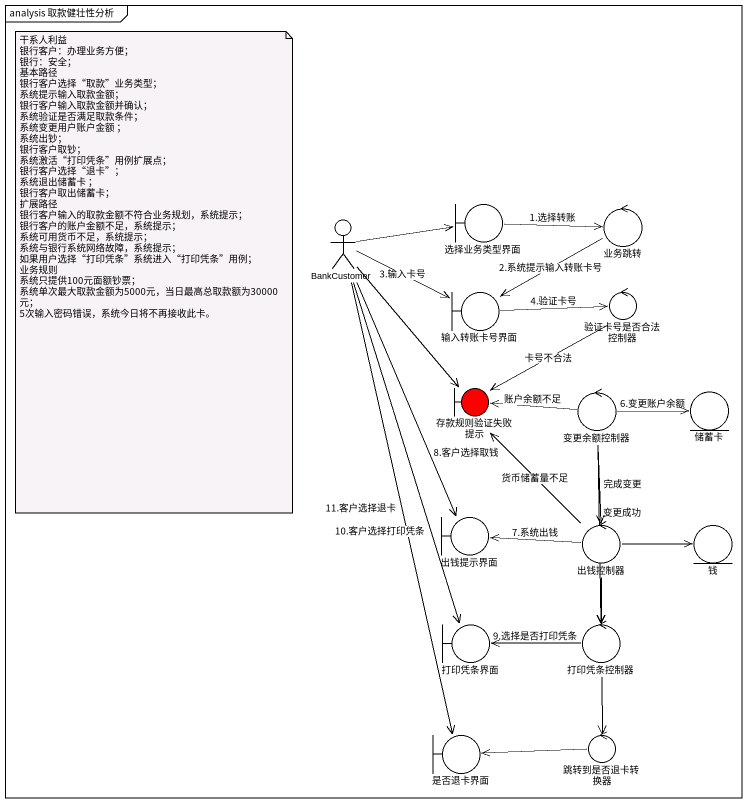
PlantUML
@startuml
mainframe analysis 取款健壮性分析
actor BankCustomer
boundary 选择业务类型界面
control 业务跳转
boundary 输入转账卡号界面
control 验证卡号是否合法控制器
boundary 存款规则验证失败提示 #FF0000
control 变更余额控制器
entity 储蓄卡
boundary 出钱提示界面
control 出钱控制器
entity 钱
boundary 打印凭条界面
control 打印凭条控制器
boundary 是否退卡界面
control 跳转到是否退卡转换器
BankCustomer -right-> 选择业务类型界面
BankCustomer -right-> 输入转账卡号界面 : 3.输入卡号
BankCustomer --> 存款规则验证失败提示
BankCustomer --> 出钱提示界面 : 8.客户选择取钱
BankCustomer --> 打印凭条界面 : 10.客户选择打印凭条
BankCustomer --> 是否退卡界面 : 11.客户选择退卡
选择业务类型界面 -right-> 业务跳转 : 1.选择转账
业务跳转 -left-> 输入转账卡号界面 : 2.系统提示输入转账卡号
输入转账卡号界面 -right-> 验证卡号是否合法控制器 : 4.验证卡号
验证卡号是否合法控制器 --> 存款规则验证失败提示 : 卡号不合法
变更余额控制器 -left-> 存款规则验证失败提示 : 账户余额不足
变更余额控制器 -right-> 储蓄卡 : 6.变更账户余额
变更余额控制器 --> 出钱控制器 : 完成变更
变更余额控制器 --> 打印凭条控制器 : 变更成功
出钱控制器 -up-> 存款规则验证失败提示 : 货币储蓄量不足
出钱控制器 -left-> 出钱提示界面 : 7.系统出钱
出钱控制器 -right-> 钱
出钱控制器 --> 打印凭条控制器
打印凭条控制器 -left-> 打印凭条界面 : 9.选择是否打印凭条
打印凭条控制器 --> 跳转到是否退卡转换器
跳转到是否退卡转换器 -left-> 是否退卡界面
note as N1
  干系人利益
  银行客户：办理业务方便；
  银行：安全；
  基本路径
  银行客户选择“取款”业务类型；
  系统提示输入取款金额；
  银行客户输入取款金额并确认；
  系统验证是否满足取款条件；
  系统变更用户账户金额 ；
  系统出钞；
  银行客户取钞；
  系统激活“打印凭条”用例扩展点；
  银行客户选择“退卡”；
  系统退出储蓄卡 ；
  银行客户取出储蓄卡；
  扩展路径
  银行客户输入的取款金额不符合业务规划，系统提示；
  银行客户的账户金额不足，系统提示；
  系统可用货币不足，系统提示；
  系统与银行系统网络故障，系统提示；
  如果用户选择“打印凭条”系统进入“打印凭条”用例；
  业务规则
  系统只提供100元面额钞票；
  系统单次最大取款金额为5000元，当日最高总取款额为30000元；
  5次输入密码错误，系统今日将不再接收此卡。
end note
@enduml
